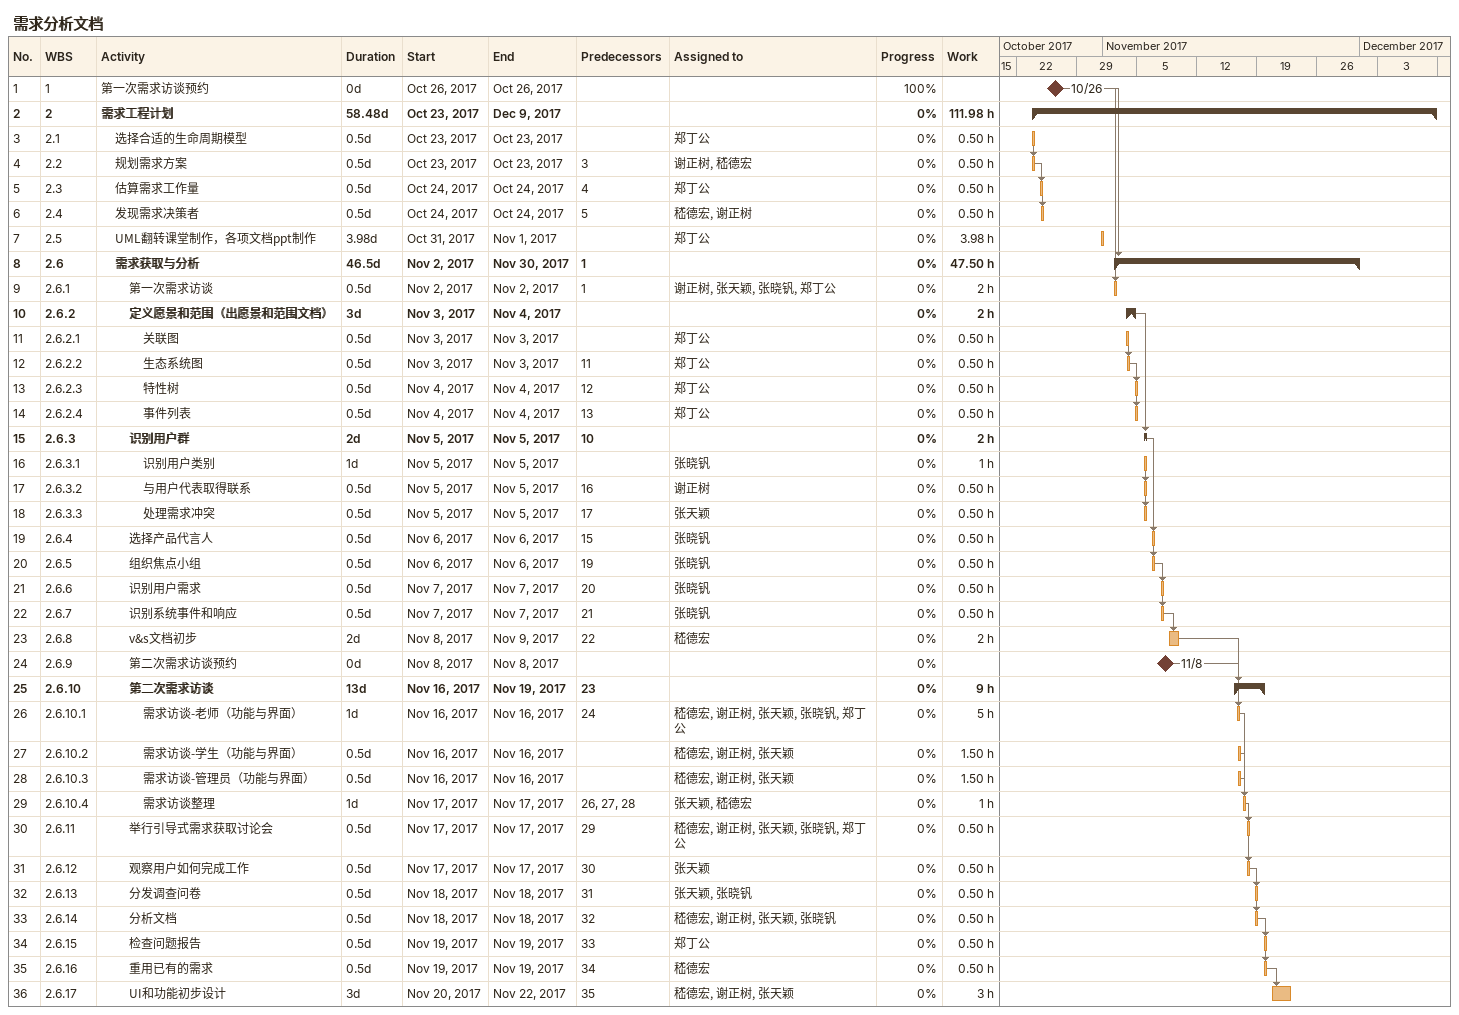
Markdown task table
需求分析文档

| ID | WBS | Task | Duration | Start | Finish | Predecessors | Resources | % complete | Work (h) |
|---|---|---|---|---|---|---|---|---|---|
| 1 | 1 | 第一次需求访谈预约 | 0d | 2017-10-26 | 2017-10-26 |  |  | 100 |  |
| 2 | 2 | **需求工程计划** | 58.48d | 2017-10-23 | 2017-12-09 |  |  | 0 | 111.98 |
| 3 | 2.1 | 选择合适的生命周期模型 | 0.5d | 2017-10-23 | 2017-10-23 |  | 郑丁公 | 0 | 0.50 |
| 4 | 2.2 | 规划需求方案 | 0.5d | 2017-10-23 | 2017-10-23 | 3 | 谢正树, 嵇德宏 | 0 | 0.50 |
| 5 | 2.3 | 估算需求工作量 | 0.5d | 2017-10-24 | 2017-10-24 | 4 | 郑丁公 | 0 | 0.50 |
| 6 | 2.4 | 发现需求决策者 | 0.5d | 2017-10-24 | 2017-10-24 | 5 | 嵇德宏, 谢正树 | 0 | 0.50 |
| 7 | 2.5 | UML翻转课堂制作，各项文档ppt制作 | 3.98d | 2017-10-31 | 2017-11-01 |  | 郑丁公 | 0 | 3.98 |
| 8 | 2.6 | **需求获取与分析** | 46.5d | 2017-11-02 | 2017-11-30 | 1 |  | 0 | 47.50 |
| 9 | 2.6.1 | 第一次需求访谈 | 0.5d | 2017-11-02 | 2017-11-02 | 1 | 谢正树, 张天颖, 张晓钒, 郑丁公 | 0 | 2 |
| 10 | 2.6.2 | **定义愿景和范围（出愿景和范围文档）** | 3d | 2017-11-03 | 2017-11-04 |  |  | 0 | 2 |
| 11 | 2.6.2.1 | 关联图 | 0.5d | 2017-11-03 | 2017-11-03 |  | 郑丁公 | 0 | 0.50 |
| 12 | 2.6.2.2 | 生态系统图 | 0.5d | 2017-11-03 | 2017-11-03 | 11 | 郑丁公 | 0 | 0.50 |
| 13 | 2.6.2.3 | 特性树 | 0.5d | 2017-11-04 | 2017-11-04 | 12 | 郑丁公 | 0 | 0.50 |
| 14 | 2.6.2.4 | 事件列表 | 0.5d | 2017-11-04 | 2017-11-04 | 13 | 郑丁公 | 0 | 0.50 |
| 15 | 2.6.3 | **识别用户群** | 2d | 2017-11-05 | 2017-11-05 | 10 |  | 0 | 2 |
| 16 | 2.6.3.1 | 识别用户类别 | 1d | 2017-11-05 | 2017-11-05 |  | 张晓钒 | 0 | 1 |
| 17 | 2.6.3.2 | 与用户代表取得联系 | 0.5d | 2017-11-05 | 2017-11-05 | 16 | 谢正树 | 0 | 0.50 |
| 18 | 2.6.3.3 | 处理需求冲突 | 0.5d | 2017-11-05 | 2017-11-05 | 17 | 张天颖 | 0 | 0.50 |
| 19 | 2.6.4 | 选择产品代言人 | 0.5d | 2017-11-06 | 2017-11-06 | 15 | 张晓钒 | 0 | 0.50 |
| 20 | 2.6.5 | 组织焦点小组 | 0.5d | 2017-11-06 | 2017-11-06 | 19 | 张晓钒 | 0 | 0.50 |
| 21 | 2.6.6 | 识别用户需求 | 0.5d | 2017-11-07 | 2017-11-07 | 20 | 张晓钒 | 0 | 0.50 |
| 22 | 2.6.7 | 识别系统事件和响应 | 0.5d | 2017-11-07 | 2017-11-07 | 21 | 张晓钒 | 0 | 0.50 |
| 23 | 2.6.8 | v&s文档初步 | 2d | 2017-11-08 | 2017-11-09 | 22 | 嵇德宏 | 0 | 2 |
| 24 | 2.6.9 | 第二次需求访谈预约 | 0d | 2017-11-08 | 2017-11-08 |  |  | 0 |  |
| 25 | 2.6.10 | **第二次需求访谈** | 13d | 2017-11-16 | 2017-11-19 | 23 |  | 0 | 9 |
| 26 | 2.6.10.1 | 需求访谈-老师（功能与界面） | 1d | 2017-11-16 | 2017-11-16 | 24 | 嵇德宏, 谢正树, 张天颖, 张晓钒, 郑丁公 | 0 | 5 |
| 27 | 2.6.10.2 | 需求访谈-学生（功能与界面） | 0.5d | 2017-11-16 | 2017-11-16 |  | 嵇德宏, 谢正树, 张天颖 | 0 | 1.50 |
| 28 | 2.6.10.3 | 需求访谈-管理员（功能与界面） | 0.5d | 2017-11-16 | 2017-11-16 |  | 嵇德宏, 谢正树, 张天颖 | 0 | 1.50 |
| 29 | 2.6.10.4 | 需求访谈整理 | 1d | 2017-11-17 | 2017-11-17 | 26, 27, 28 | 张天颖, 嵇德宏 | 0 | 1 |
| 30 | 2.6.11 | 举行引导式需求获取讨论会 | 0.5d | 2017-11-17 | 2017-11-17 | 29 | 嵇德宏, 谢正树, 张天颖, 张晓钒, 郑丁公 | 0 | 0.50 |
| 31 | 2.6.12 | 观察用户如何完成工作 | 0.5d | 2017-11-17 | 2017-11-17 | 30 | 张天颖 | 0 | 0.50 |
| 32 | 2.6.13 | 分发调查问卷 | 0.5d | 2017-11-18 | 2017-11-18 | 31 | 张天颖, 张晓钒 | 0 | 0.50 |
| 33 | 2.6.14 | 分析文档 | 0.5d | 2017-11-18 | 2017-11-18 | 32 | 嵇德宏, 谢正树, 张天颖, 张晓钒 | 0 | 0.50 |
| 34 | 2.6.15 | 检查问题报告 | 0.5d | 2017-11-19 | 2017-11-19 | 33 | 郑丁公 | 0 | 0.50 |
| 35 | 2.6.16 | 重用已有的需求 | 0.5d | 2017-11-19 | 2017-11-19 | 34 | 嵇德宏 | 0 | 0.50 |
| 36 | 2.6.17 | UI和功能初步设计 | 3d | 2017-11-20 | 2017-11-22 | 35 | 嵇德宏, 谢正树, 张天颖 | 0 | 3 |
